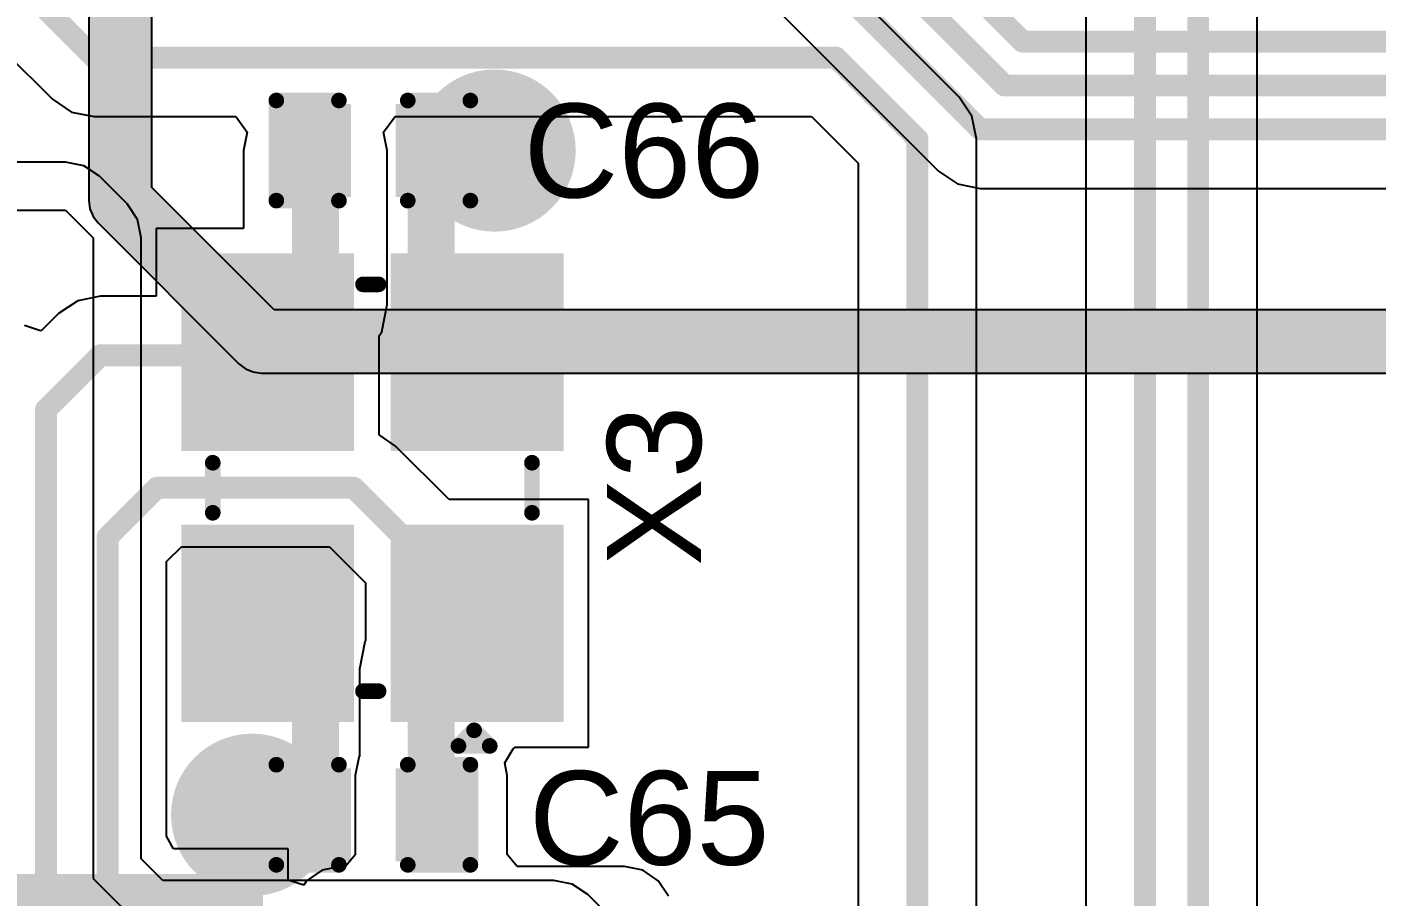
# Model space of a CAD drawing. Header units: inches. Extents: x -0.14 to 3.84, y -0.14 to 3.05.
# Drawn here: x 1.6488 to 2.0799, y 0.9708 to 1.2485 of the extents above; entities that cross this region are included whole.
import ezdxf

# ---------------------------------------------------------------- set-up
doc = ezdxf.new("R2010")
doc.units = ezdxf.units.IN
doc.header["$MEASUREMENT"] = 0
for name, color, linetype in [('Bottom Layer', 5, 'Continuous'), ('Bottom Solder', 6, 'Continuous'), ('Power Layer', 16, 'Continuous'), ('Top Layer', 1, 'Continuous'), ('Top Overlay', 2, 'Continuous'), ('Top Paste', 8, 'Continuous'), ('Top Solder', 216, 'Continuous'), ('Via Holes', 16, 'Continuous')]:
    doc.layers.add(name, color=color, linetype=linetype)
doc.styles.add('Arial', font='', dxfattribs={"height": 0.2})
doc.styles.get('Arial').set_extended_font_data('Arial')

# ---------------------------------------------------------------- blocks, each defined once
blk = doc.blocks.new('48_LQFP__7_7__4')
at = {"layer": 'Top Layer'}
for points in [[(-0.10197, 0.19134), (-0.10197, 0.14331), (-0.11457, 0.14331), (-0.11457, 0.19134)], [(-0.08228, 0.19134), (-0.08228, 0.14331), (-0.09488, 0.14331), (-0.09488, 0.19134)], [(-0.0626, 0.19134), (-0.0626, 0.14331), (-0.0752, 0.14331), (-0.0752, 0.19134)], [(-0.04291, 0.19134), (-0.04291, 0.14331), (-0.05551, 0.14331), (-0.05551, 0.19134)], [(-0.02323, 0.19134), (-0.02323, 0.14331), (-0.03583, 0.14331), (-0.03583, 0.19134)], [(-0.00354, 0.19134), (-0.00354, 0.14331), (-0.01614, 0.14331), (-0.01614, 0.19134)], [(0.01614, 0.19134), (0.01614, 0.14331), (0.00354, 0.14331), (0.00354, 0.19134)], [(0.03583, 0.19134), (0.03583, 0.14331), (0.02323, 0.14331), (0.02323, 0.19134)], [(0.05551, 0.19134), (0.05551, 0.14331), (0.04291, 0.14331), (0.04291, 0.19134)], [(0.0752, 0.19134), (0.0752, 0.14331), (0.0626, 0.14331), (0.0626, 0.19134)], [(0.09488, 0.19134), (0.09488, 0.14331), (0.08228, 0.14331), (0.08228, 0.19134)], [(0.11457, 0.19134), (0.11457, 0.14331), (0.10197, 0.14331), (0.10197, 0.19134)], [(-0.14331, 0.11457), (-0.14331, 0.10197), (-0.19134, 0.10197), (-0.19134, 0.11457)], [(0.19134, 0.11457), (0.19134, 0.10197), (0.14331, 0.10197), (0.14331, 0.11457)], [(-0.14331, 0.09488), (-0.14331, 0.08228), (-0.19134, 0.08228), (-0.19134, 0.09488)], [(0.19134, 0.09488), (0.19134, 0.08228), (0.14331, 0.08228), (0.14331, 0.09488)], [(-0.14331, 0.0752), (-0.14331, 0.0626), (-0.19134, 0.0626), (-0.19134, 0.0752)], [(0.19134, 0.0752), (0.19134, 0.0626), (0.14331, 0.0626), (0.14331, 0.0752)], [(-0.14331, 0.05551), (-0.14331, 0.04291), (-0.19134, 0.04291), (-0.19134, 0.05551)], [(0.19134, 0.05551), (0.19134, 0.04291), (0.14331, 0.04291), (0.14331, 0.05551)], [(-0.14331, 0.03583), (-0.14331, 0.02323), (-0.19134, 0.02323), (-0.19134, 0.03583)], [(0.19134, 0.03583), (0.19134, 0.02323), (0.14331, 0.02323), (0.14331, 0.03583)], [(-0.14331, 0.01614), (-0.14331, 0.00354), (-0.19134, 0.00354), (-0.19134, 0.01614)], [(0.19134, 0.01614), (0.19134, 0.00354), (0.14331, 0.00354), (0.14331, 0.01614)], [(-0.14331, -0.00354), (-0.14331, -0.01614), (-0.19134, -0.01614), (-0.19134, -0.00354)], [(0.19134, -0.00354), (0.19134, -0.01614), (0.14331, -0.01614), (0.14331, -0.00354)], [(-0.14331, -0.02323), (-0.14331, -0.03583), (-0.19134, -0.03583), (-0.19134, -0.02323)], [(0.19134, -0.02323), (0.19134, -0.03583), (0.14331, -0.03583), (0.14331, -0.02323)], [(-0.14331, -0.04291), (-0.14331, -0.05551), (-0.19134, -0.05551), (-0.19134, -0.04291)], [(0.19134, -0.04291), (0.19134, -0.05551), (0.14331, -0.05551), (0.14331, -0.04291)], [(-0.14331, -0.0626), (-0.14331, -0.0752), (-0.19134, -0.0752), (-0.19134, -0.0626)], [(0.19134, -0.0626), (0.19134, -0.0752), (0.14331, -0.0752), (0.14331, -0.0626)], [(-0.14331, -0.08228), (-0.14331, -0.09488), (-0.19134, -0.09488), (-0.19134, -0.08228)], [(0.19134, -0.08228), (0.19134, -0.09488), (0.14331, -0.09488), (0.14331, -0.08228)], [(-0.14331, -0.10197), (-0.14331, -0.11457), (-0.19134, -0.11457), (-0.19134, -0.10197)], [(0.19134, -0.10197), (0.19134, -0.11457), (0.14331, -0.11457), (0.14331, -0.10197)], [(-0.10197, -0.14331), (-0.10197, -0.19134), (-0.11457, -0.19134), (-0.11457, -0.14331)], [(-0.08228, -0.14331), (-0.08228, -0.19134), (-0.09488, -0.19134), (-0.09488, -0.14331)], [(-0.0626, -0.14331), (-0.0626, -0.19134), (-0.0752, -0.19134), (-0.0752, -0.14331)], [(-0.04291, -0.14331), (-0.04291, -0.19134), (-0.05551, -0.19134), (-0.05551, -0.14331)], [(-0.02323, -0.14331), (-0.02323, -0.19134), (-0.03583, -0.19134), (-0.03583, -0.14331)], [(-0.00354, -0.14331), (-0.00354, -0.19134), (-0.01614, -0.19134), (-0.01614, -0.14331)], [(0.01614, -0.14331), (0.01614, -0.19134), (0.00354, -0.19134), (0.00354, -0.14331)], [(0.03583, -0.14331), (0.03583, -0.19134), (0.02323, -0.19134), (0.02323, -0.14331)], [(0.05551, -0.14331), (0.05551, -0.19134), (0.04291, -0.19134), (0.04291, -0.14331)], [(0.0752, -0.14331), (0.0752, -0.19134), (0.0626, -0.19134), (0.0626, -0.14331)], [(0.09488, -0.14331), (0.09488, -0.19134), (0.08228, -0.19134), (0.08228, -0.14331)], [(0.11457, -0.14331), (0.11457, -0.19134), (0.10197, -0.19134), (0.10197, -0.14331)]]:
    blk.add_hatch(color=1, dxfattribs=at).paths.add_polyline_path(points)
at = {"layer": 'Top Overlay'}
blk.add_hatch(color=2, dxfattribs=at).paths.add_polyline_path([(-0.14, 0.10101), (-0.131, 0.10101), (-0.131, 0.11801), (-0.14, 0.11801)])
at = {"layer": 'Top Paste'}
for points in [[(-0.10197, 0.19134), (-0.10197, 0.14331), (-0.11457, 0.14331), (-0.11457, 0.19134)], [(-0.08228, 0.19134), (-0.08228, 0.14331), (-0.09488, 0.14331), (-0.09488, 0.19134)], [(-0.0626, 0.19134), (-0.0626, 0.14331), (-0.0752, 0.14331), (-0.0752, 0.19134)], [(-0.04291, 0.19134), (-0.04291, 0.14331), (-0.05551, 0.14331), (-0.05551, 0.19134)], [(-0.02323, 0.19134), (-0.02323, 0.14331), (-0.03583, 0.14331), (-0.03583, 0.19134)], [(-0.00354, 0.19134), (-0.00354, 0.14331), (-0.01614, 0.14331), (-0.01614, 0.19134)], [(0.01614, 0.19134), (0.01614, 0.14331), (0.00354, 0.14331), (0.00354, 0.19134)], [(0.03583, 0.19134), (0.03583, 0.14331), (0.02323, 0.14331), (0.02323, 0.19134)], [(0.05551, 0.19134), (0.05551, 0.14331), (0.04291, 0.14331), (0.04291, 0.19134)], [(0.0752, 0.19134), (0.0752, 0.14331), (0.0626, 0.14331), (0.0626, 0.19134)], [(0.09488, 0.19134), (0.09488, 0.14331), (0.08228, 0.14331), (0.08228, 0.19134)], [(0.11457, 0.19134), (0.11457, 0.14331), (0.10197, 0.14331), (0.10197, 0.19134)], [(-0.14331, 0.11457), (-0.14331, 0.10197), (-0.19134, 0.10197), (-0.19134, 0.11457)], [(0.19134, 0.11457), (0.19134, 0.10197), (0.14331, 0.10197), (0.14331, 0.11457)], [(-0.14331, 0.09488), (-0.14331, 0.08228), (-0.19134, 0.08228), (-0.19134, 0.09488)], [(0.19134, 0.09488), (0.19134, 0.08228), (0.14331, 0.08228), (0.14331, 0.09488)], [(-0.14331, 0.0752), (-0.14331, 0.0626), (-0.19134, 0.0626), (-0.19134, 0.0752)], [(0.19134, 0.0752), (0.19134, 0.0626), (0.14331, 0.0626), (0.14331, 0.0752)], [(-0.14331, 0.05551), (-0.14331, 0.04291), (-0.19134, 0.04291), (-0.19134, 0.05551)], [(0.19134, 0.05551), (0.19134, 0.04291), (0.14331, 0.04291), (0.14331, 0.05551)], [(-0.14331, 0.03583), (-0.14331, 0.02323), (-0.19134, 0.02323), (-0.19134, 0.03583)], [(0.19134, 0.03583), (0.19134, 0.02323), (0.14331, 0.02323), (0.14331, 0.03583)], [(-0.14331, 0.01614), (-0.14331, 0.00354), (-0.19134, 0.00354), (-0.19134, 0.01614)], [(0.19134, 0.01614), (0.19134, 0.00354), (0.14331, 0.00354), (0.14331, 0.01614)], [(-0.14331, -0.00354), (-0.14331, -0.01614), (-0.19134, -0.01614), (-0.19134, -0.00354)], [(0.19134, -0.00354), (0.19134, -0.01614), (0.14331, -0.01614), (0.14331, -0.00354)], [(-0.14331, -0.02323), (-0.14331, -0.03583), (-0.19134, -0.03583), (-0.19134, -0.02323)], [(0.19134, -0.02323), (0.19134, -0.03583), (0.14331, -0.03583), (0.14331, -0.02323)], [(-0.14331, -0.04291), (-0.14331, -0.05551), (-0.19134, -0.05551), (-0.19134, -0.04291)], [(0.19134, -0.04291), (0.19134, -0.05551), (0.14331, -0.05551), (0.14331, -0.04291)], [(-0.14331, -0.0626), (-0.14331, -0.0752), (-0.19134, -0.0752), (-0.19134, -0.0626)], [(0.19134, -0.0626), (0.19134, -0.0752), (0.14331, -0.0752), (0.14331, -0.0626)], [(-0.14331, -0.08228), (-0.14331, -0.09488), (-0.19134, -0.09488), (-0.19134, -0.08228)], [(0.19134, -0.08228), (0.19134, -0.09488), (0.14331, -0.09488), (0.14331, -0.08228)], [(-0.14331, -0.10197), (-0.14331, -0.11457), (-0.19134, -0.11457), (-0.19134, -0.10197)], [(0.19134, -0.10197), (0.19134, -0.11457), (0.14331, -0.11457), (0.14331, -0.10197)], [(-0.10197, -0.14331), (-0.10197, -0.19134), (-0.11457, -0.19134), (-0.11457, -0.14331)], [(-0.08228, -0.14331), (-0.08228, -0.19134), (-0.09488, -0.19134), (-0.09488, -0.14331)], [(-0.0626, -0.14331), (-0.0626, -0.19134), (-0.0752, -0.19134), (-0.0752, -0.14331)], [(-0.04291, -0.14331), (-0.04291, -0.19134), (-0.05551, -0.19134), (-0.05551, -0.14331)], [(-0.02323, -0.14331), (-0.02323, -0.19134), (-0.03583, -0.19134), (-0.03583, -0.14331)], [(-0.00354, -0.14331), (-0.00354, -0.19134), (-0.01614, -0.19134), (-0.01614, -0.14331)], [(0.01614, -0.14331), (0.01614, -0.19134), (0.00354, -0.19134), (0.00354, -0.14331)], [(0.03583, -0.14331), (0.03583, -0.19134), (0.02323, -0.19134), (0.02323, -0.14331)], [(0.05551, -0.14331), (0.05551, -0.19134), (0.04291, -0.19134), (0.04291, -0.14331)], [(0.0752, -0.14331), (0.0752, -0.19134), (0.0626, -0.19134), (0.0626, -0.14331)], [(0.09488, -0.14331), (0.09488, -0.19134), (0.08228, -0.19134), (0.08228, -0.14331)], [(0.11457, -0.14331), (0.11457, -0.19134), (0.10197, -0.19134), (0.10197, -0.14331)]]:
    blk.add_hatch(color=8, dxfattribs=at).paths.add_polyline_path(points)
at = {"layer": 'Top Solder'}
for points in [[(-0.09797, 0.19534), (-0.09797, 0.13931), (-0.11857, 0.13931), (-0.11857, 0.19534)], [(-0.07828, 0.19534), (-0.07828, 0.13931), (-0.09888, 0.13931), (-0.09888, 0.19534)], [(-0.0586, 0.19534), (-0.0586, 0.13931), (-0.0792, 0.13931), (-0.0792, 0.19534)], [(-0.03891, 0.19534), (-0.03891, 0.13931), (-0.05951, 0.13931), (-0.05951, 0.19534)], [(-0.01923, 0.19534), (-0.01923, 0.13931), (-0.03983, 0.13931), (-0.03983, 0.19534)], [(0.00046, 0.19534), (0.00046, 0.13931), (-0.02014, 0.13931), (-0.02014, 0.19534)], [(0.02014, 0.19534), (0.02014, 0.13931), (-0.00046, 0.13931), (-0.00046, 0.19534)], [(0.03983, 0.19534), (0.03983, 0.13931), (0.01923, 0.13931), (0.01923, 0.19534)], [(0.05951, 0.19534), (0.05951, 0.13931), (0.03891, 0.13931), (0.03891, 0.19534)], [(0.0792, 0.19534), (0.0792, 0.13931), (0.0586, 0.13931), (0.0586, 0.19534)], [(0.09888, 0.19534), (0.09888, 0.13931), (0.07828, 0.13931), (0.07828, 0.19534)], [(0.11857, 0.19534), (0.11857, 0.13931), (0.09797, 0.13931), (0.09797, 0.19534)], [(-0.13931, 0.11857), (-0.13931, 0.09797), (-0.19534, 0.09797), (-0.19534, 0.11857)], [(0.19534, 0.11857), (0.19534, 0.09797), (0.13931, 0.09797), (0.13931, 0.11857)], [(-0.13931, 0.09888), (-0.13931, 0.07828), (-0.19534, 0.07828), (-0.19534, 0.09888)], [(0.19534, 0.09888), (0.19534, 0.07828), (0.13931, 0.07828), (0.13931, 0.09888)], [(-0.13931, 0.0792), (-0.13931, 0.0586), (-0.19534, 0.0586), (-0.19534, 0.0792)], [(0.19534, 0.0792), (0.19534, 0.0586), (0.13931, 0.0586), (0.13931, 0.0792)], [(-0.13931, 0.05951), (-0.13931, 0.03891), (-0.19534, 0.03891), (-0.19534, 0.05951)], [(0.19534, 0.05951), (0.19534, 0.03891), (0.13931, 0.03891), (0.13931, 0.05951)], [(-0.13931, 0.03983), (-0.13931, 0.01923), (-0.19534, 0.01923), (-0.19534, 0.03983)], [(0.19534, 0.03983), (0.19534, 0.01923), (0.13931, 0.01923), (0.13931, 0.03983)], [(-0.13931, 0.02014), (-0.13931, -0.00046), (-0.19534, -0.00046), (-0.19534, 0.02014)], [(0.19534, 0.02014), (0.19534, -0.00046), (0.13931, -0.00046), (0.13931, 0.02014)], [(-0.13931, 0.00046), (-0.13931, -0.02014), (-0.19534, -0.02014), (-0.19534, 0.00046)], [(0.19534, 0.00046), (0.19534, -0.02014), (0.13931, -0.02014), (0.13931, 0.00046)], [(-0.13931, -0.01923), (-0.13931, -0.03983), (-0.19534, -0.03983), (-0.19534, -0.01923)], [(0.19534, -0.01923), (0.19534, -0.03983), (0.13931, -0.03983), (0.13931, -0.01923)], [(-0.13931, -0.03891), (-0.13931, -0.05951), (-0.19534, -0.05951), (-0.19534, -0.03891)], [(0.19534, -0.03891), (0.19534, -0.05951), (0.13931, -0.05951), (0.13931, -0.03891)], [(-0.13931, -0.0586), (-0.13931, -0.0792), (-0.19534, -0.0792), (-0.19534, -0.0586)], [(0.19534, -0.0586), (0.19534, -0.0792), (0.13931, -0.0792), (0.13931, -0.0586)], [(-0.13931, -0.07828), (-0.13931, -0.09888), (-0.19534, -0.09888), (-0.19534, -0.07828)], [(0.19534, -0.07828), (0.19534, -0.09888), (0.13931, -0.09888), (0.13931, -0.07828)], [(-0.13931, -0.09797), (-0.13931, -0.11857), (-0.19534, -0.11857), (-0.19534, -0.09797)], [(0.19534, -0.09797), (0.19534, -0.11857), (0.13931, -0.11857), (0.13931, -0.09797)], [(-0.09797, -0.13931), (-0.09797, -0.19534), (-0.11857, -0.19534), (-0.11857, -0.13931)], [(-0.07828, -0.13931), (-0.07828, -0.19534), (-0.09888, -0.19534), (-0.09888, -0.13931)], [(-0.0586, -0.13931), (-0.0586, -0.19534), (-0.0792, -0.19534), (-0.0792, -0.13931)], [(-0.03891, -0.13931), (-0.03891, -0.19534), (-0.05951, -0.19534), (-0.05951, -0.13931)], [(-0.01923, -0.13931), (-0.01923, -0.19534), (-0.03983, -0.19534), (-0.03983, -0.13931)], [(0.00046, -0.13931), (0.00046, -0.19534), (-0.02014, -0.19534), (-0.02014, -0.13931)], [(0.02014, -0.13931), (0.02014, -0.19534), (-0.00046, -0.19534), (-0.00046, -0.13931)], [(0.03983, -0.13931), (0.03983, -0.19534), (0.01923, -0.19534), (0.01923, -0.13931)], [(0.05951, -0.13931), (0.05951, -0.19534), (0.03891, -0.19534), (0.03891, -0.13931)], [(0.0792, -0.13931), (0.0792, -0.19534), (0.0586, -0.19534), (0.0586, -0.13931)], [(0.09888, -0.13931), (0.09888, -0.19534), (0.07828, -0.19534), (0.07828, -0.13931)], [(0.11857, -0.13931), (0.11857, -0.19534), (0.09797, -0.19534), (0.09797, -0.13931)]]:
    blk.add_hatch(color=216, dxfattribs=at).paths.add_polyline_path(points)
at = {"layer": 'Top Overlay'}
for points, const_width in [([(-0.144, 0.127), (-0.13, 0.141)], 0.005), ([(-0.13, 0.141), (-0.119, 0.141)], 0.005), ([(0.119, 0.141), (0.13, 0.141)], 0.005), ([(0.13, 0.141), (0.144, 0.127)], 0.005), ([(-0.144, 0.119), (-0.144, 0.127)], 0.005), ([(0.144, 0.119), (0.144, 0.127)], 0.005), ([(-0.203, 0.103), (-0.203, 0.113)], 0.00787), ([(-0.203, 0.113), (-0.198, 0.108)], 0.00787), ([(-0.203, 0.103), (-0.198, 0.108)], 0.00787), ([(-0.144, -0.127), (-0.144, -0.119)], 0.005), ([(0.144, -0.127), (0.144, -0.119)], 0.005), ([(-0.144, -0.127), (-0.13, -0.141)], 0.005), ([(0.13, -0.141), (0.144, -0.127)], 0.005), ([(-0.13, -0.141), (-0.119, -0.141)], 0.005), ([(0.119, -0.141), (0.13, -0.141)], 0.005)]:
    blk.add_lwpolyline(points, dxfattribs=dict(at, const_width=const_width))
for points, const_width in [([(-0.13125, 0.141, 1), (-0.12875, 0.141, 1)], 0.0025), ([(-0.13125, 0.141, 1), (-0.12875, 0.141, 1)], 0.0025), ([(-0.12025, 0.141, 1), (-0.11775, 0.141, 1)], 0.0025), ([(0.11775, 0.141, 1), (0.12025, 0.141, 1)], 0.0025), ([(0.12875, 0.141, 1), (0.13125, 0.141, 1)], 0.0025), ([(0.12875, 0.141, 1), (0.13125, 0.141, 1)], 0.0025), ([(-0.14525, 0.127, 1), (-0.14275, 0.127, 1)], 0.0025), ([(-0.14525, 0.127, 1), (-0.14275, 0.127, 1)], 0.0025), ([(0.14275, 0.127, 1), (0.14525, 0.127, 1)], 0.0025), ([(0.14275, 0.127, 1), (0.14525, 0.127, 1)], 0.0025), ([(-0.14525, 0.119, 1), (-0.14275, 0.119, 1)], 0.0025), ([(0.14275, 0.119, 1), (0.14525, 0.119, 1)], 0.0025), ([(-0.20497, 0.113, 1), (-0.20103, 0.113, 1)], 0.00394), ([(-0.20497, 0.113, 1), (-0.20103, 0.113, 1)], 0.00394), ([(-0.19997, 0.108, 1), (-0.19603, 0.108, 1)], 0.00394), ([(-0.19997, 0.108, 1), (-0.19603, 0.108, 1)], 0.00394), ([(-0.20497, 0.103, 1), (-0.20103, 0.103, 1)], 0.00394), ([(-0.20497, 0.103, 1), (-0.20103, 0.103, 1)], 0.00394), ([(-0.14525, -0.119, 1), (-0.14275, -0.119, 1)], 0.0025), ([(0.14275, -0.119, 1), (0.14525, -0.119, 1)], 0.0025), ([(-0.14525, -0.127, 1), (-0.14275, -0.127, 1)], 0.0025), ([(-0.14525, -0.127, 1), (-0.14275, -0.127, 1)], 0.0025), ([(0.14275, -0.127, 1), (0.14525, -0.127, 1)], 0.0025), ([(0.14275, -0.127, 1), (0.14525, -0.127, 1)], 0.0025), ([(-0.13125, -0.141, 1), (-0.12875, -0.141, 1)], 0.0025), ([(-0.13125, -0.141, 1), (-0.12875, -0.141, 1)], 0.0025), ([(-0.12025, -0.141, 1), (-0.11775, -0.141, 1)], 0.0025), ([(0.11775, -0.141, 1), (0.12025, -0.141, 1)], 0.0025), ([(0.12875, -0.141, 1), (0.13125, -0.141, 1)], 0.0025), ([(0.12875, -0.141, 1), (0.13125, -0.141, 1)], 0.0025)]:
    blk.add_lwpolyline(points, format="xyb", close=True, dxfattribs=dict(at, const_width=const_width))
blk = doc.blocks.new('S3224576121060__20')
at = {"layer": 'Top Layer'}
for points in [[(-0.07087, 0.05709), (-0.01575, 0.05709), (-0.01575, 0.00984), (-0.07087, 0.00984)], [(0.01575, 0.05709), (0.07087, 0.05709), (0.07087, 0.00984), (0.01575, 0.00984)], [(-0.07087, -0.00984), (-0.01575, -0.00984), (-0.01575, -0.05709), (-0.07087, -0.05709)], [(0.01575, -0.00984), (0.07087, -0.00984), (0.07087, -0.05709), (0.01575, -0.05709)]]:
    blk.add_hatch(color=1, dxfattribs=at).paths.add_polyline_path(points)
at = {"layer": 'Top Paste'}
for points in [[(-0.07087, 0.05709), (-0.01575, 0.05709), (-0.01575, 0.00984), (-0.07087, 0.00984)], [(0.01575, 0.05709), (0.07087, 0.05709), (0.07087, 0.00984), (0.01575, 0.00984)], [(-0.07087, -0.00984), (-0.01575, -0.00984), (-0.01575, -0.05709), (-0.07087, -0.05709)], [(0.01575, -0.00984), (0.07087, -0.00984), (0.07087, -0.05709), (0.01575, -0.05709)]]:
    blk.add_hatch(color=8, dxfattribs=at).paths.add_polyline_path(points)
at = {"layer": 'Top Solder'}
for points in [[(-0.07487, 0.06109), (-0.01175, 0.06109), (-0.01175, 0.00584), (-0.07487, 0.00584)], [(0.01175, 0.06109), (0.07487, 0.06109), (0.07487, 0.00584), (0.01175, 0.00584)], [(-0.07487, -0.00584), (-0.01175, -0.00584), (-0.01175, -0.06109), (-0.07487, -0.06109)], [(0.01175, -0.00584), (0.07487, -0.00584), (0.07487, -0.06109), (0.01175, -0.06109)]]:
    blk.add_hatch(color=216, dxfattribs=at).paths.add_polyline_path(points)
at = {"layer": 'Top Overlay', "const_width": 0.005}
for points in [[(-0.008, 0.051), (0.008, 0.051)], [(-0.065, 0.003), (-0.065, -0.002)], [(0.065, 0.003), (0.065, -0.002)], [(-0.0825, -0.0275), (-0.0825, -0.0375)], [(-0.0825, -0.0275), (-0.0775, -0.0325)], [(-0.0775, -0.0325), (-0.0825, -0.0375)], [(-0.008, -0.051), (0.008, -0.051)]]:
    blk.add_lwpolyline(points, dxfattribs=at)
at = {"layer": 'Top Overlay', "const_width": 0.0025}
for points in [[(-0.00925, 0.051, 1), (-0.00675, 0.051, 1)], [(0.00675, 0.051, 1), (0.00925, 0.051, 1)], [(-0.06625, 0.003, 1), (-0.06375, 0.003, 1)], [(0.06375, 0.003, 1), (0.06625, 0.003, 1)], [(-0.06625, -0.002, 1), (-0.06375, -0.002, 1)], [(0.06375, -0.002, 1), (0.06625, -0.002, 1)], [(-0.08375, -0.0275, 1), (-0.08125, -0.0275, 1)], [(-0.08375, -0.0275, 1), (-0.08125, -0.0275, 1)], [(-0.07875, -0.0325, 1), (-0.07625, -0.0325, 1)], [(-0.07875, -0.0325, 1), (-0.07625, -0.0325, 1)], [(-0.08375, -0.0375, 1), (-0.08125, -0.0375, 1)], [(-0.08375, -0.0375, 1), (-0.08125, -0.0375, 1)], [(-0.00925, -0.051, 1), (-0.00675, -0.051, 1)], [(0.00675, -0.051, 1), (0.00925, -0.051, 1)]]:
    blk.add_lwpolyline(points, format="xyb", close=True, dxfattribs=at)
blk = doc.blocks.new('C___0402_100')
at = {"layer": 'Top Layer'}
for points in [[(-0.0275, -0.0125), (-0.0275, 0.0125), (-0.0095, 0.0125), (-0.0095, -0.0125)], [(0.0095, -0.0125), (0.0095, 0.0125), (0.0275, 0.0125), (0.0275, -0.0125)]]:
    blk.add_hatch(color=1, dxfattribs=at).paths.add_polyline_path(points)
at = {"layer": 'Top Paste'}
for points in [[(-0.0275, -0.0125), (-0.0275, 0.0125), (-0.0095, 0.0125), (-0.0095, -0.0125)], [(0.0095, -0.0125), (0.0095, 0.0125), (0.0275, 0.0125), (0.0275, -0.0125)]]:
    blk.add_hatch(color=8, dxfattribs=at).paths.add_polyline_path(points)
at = {"layer": 'Top Solder'}
for points in [[(-0.02986, -0.01486), (-0.02986, 0.01486), (-0.00714, 0.01486), (-0.00714, -0.01486)], [(0.00714, -0.01486), (0.00714, 0.01486), (0.02986, 0.01486), (0.02986, -0.01486)]]:
    blk.add_hatch(color=216, dxfattribs=at).paths.add_polyline_path(points)
at = {"layer": 'Top Overlay', "const_width": 0.005}
for points in [[(-0.031, 0.016), (-0.031, -0.016)], [(-0.011, 0.016), (-0.031, 0.016)], [(0.031, 0.016), (0.011, 0.016)], [(0.031, 0.016), (0.031, -0.016)], [(-0.011, -0.016), (-0.031, -0.016)], [(0.031, -0.016), (0.011, -0.016)]]:
    blk.add_lwpolyline(points, dxfattribs=at)
at = {"layer": 'Top Overlay', "const_width": 0.0025}
for points in [[(-0.03225, 0.016, 1), (-0.02975, 0.016, 1)], [(-0.03225, 0.016, 1), (-0.02975, 0.016, 1)], [(-0.01225, 0.016, 1), (-0.00975, 0.016, 1)], [(0.00975, 0.016, 1), (0.01225, 0.016, 1)], [(0.02975, 0.016, 1), (0.03225, 0.016, 1)], [(0.02975, 0.016, 1), (0.03225, 0.016, 1)], [(-0.03225, -0.016, 1), (-0.02975, -0.016, 1)], [(-0.03225, -0.016, 1), (-0.02975, -0.016, 1)], [(-0.01225, -0.016, 1), (-0.00975, -0.016, 1)], [(0.00975, -0.016, 1), (0.01225, -0.016, 1)], [(0.02975, -0.016, 1), (0.03225, -0.016, 1)], [(0.02975, -0.016, 1), (0.03225, -0.016, 1)]]:
    blk.add_lwpolyline(points, format="xyb", close=True, dxfattribs=at)
blk = doc.blocks.new('C___0402_101')
at = {"layer": 'Top Layer'}
for points in [[(-0.0275, -0.0125), (-0.0275, 0.0125), (-0.0095, 0.0125), (-0.0095, -0.0125)], [(0.0095, -0.0125), (0.0095, 0.0125), (0.0275, 0.0125), (0.0275, -0.0125)]]:
    blk.add_hatch(color=1, dxfattribs=at).paths.add_polyline_path(points)
at = {"layer": 'Top Paste'}
for points in [[(-0.0275, -0.0125), (-0.0275, 0.0125), (-0.0095, 0.0125), (-0.0095, -0.0125)], [(0.0095, -0.0125), (0.0095, 0.0125), (0.0275, 0.0125), (0.0275, -0.0125)]]:
    blk.add_hatch(color=8, dxfattribs=at).paths.add_polyline_path(points)
at = {"layer": 'Top Solder'}
for points in [[(-0.02986, -0.01486), (-0.02986, 0.01486), (-0.00714, 0.01486), (-0.00714, -0.01486)], [(0.00714, -0.01486), (0.00714, 0.01486), (0.02986, 0.01486), (0.02986, -0.01486)]]:
    blk.add_hatch(color=216, dxfattribs=at).paths.add_polyline_path(points)
at = {"layer": 'Top Overlay', "const_width": 0.005}
for points in [[(-0.031, 0.016), (-0.011, 0.016)], [(-0.031, -0.016), (-0.031, 0.016)], [(0.011, 0.016), (0.031, 0.016)], [(0.031, -0.016), (0.031, 0.016)], [(-0.031, -0.016), (-0.011, -0.016)], [(0.011, -0.016), (0.031, -0.016)]]:
    blk.add_lwpolyline(points, dxfattribs=at)
at = {"layer": 'Top Overlay', "const_width": 0.0025}
for points in [[(-0.03225, 0.016, 1), (-0.02975, 0.016, 1)], [(-0.03225, 0.016, 1), (-0.02975, 0.016, 1)], [(-0.01225, 0.016, 1), (-0.00975, 0.016, 1)], [(0.00975, 0.016, 1), (0.01225, 0.016, 1)], [(0.02975, 0.016, 1), (0.03225, 0.016, 1)], [(0.02975, 0.016, 1), (0.03225, 0.016, 1)], [(-0.03225, -0.016, 1), (-0.02975, -0.016, 1)], [(-0.03225, -0.016, 1), (-0.02975, -0.016, 1)], [(-0.01225, -0.016, 1), (-0.00975, -0.016, 1)], [(0.00975, -0.016, 1), (0.01225, -0.016, 1)], [(0.02975, -0.016, 1), (0.03225, -0.016, 1)], [(0.02975, -0.016, 1), (0.03225, -0.016, 1)]]:
    blk.add_lwpolyline(points, format="xyb", close=True, dxfattribs=at)

msp = doc.modelspace()

# ---------------------------------------------------------------- hatches: boundary and pattern name
at = {"layer": 'Bottom Layer'}
h = msp.add_hatch(color=5, dxfattribs=at)
edge = h.paths.add_edge_path()
edge.add_arc((1.79824, 1.209), 0.01181, 0, 360)
h = msp.add_hatch(color=5, dxfattribs=at)
edge = h.paths.add_edge_path()
edge.add_arc((1.72076, 0.99675), 0.01181, 0, 360)
at = {"layer": 'Bottom Solder'}
h = msp.add_hatch(color=6, dxfattribs=at)
edge = h.paths.add_edge_path()
edge.add_arc((1.79824, 1.209), 0.01581, 0, 360)
h = msp.add_hatch(color=6, dxfattribs=at)
edge = h.paths.add_edge_path()
edge.add_arc((1.72076, 0.99675), 0.01581, 0, 360)
at = {"layer": 'Power Layer'}
h = msp.add_hatch(color=16, dxfattribs=at)
edge = h.paths.add_edge_path()
edge.add_arc((1.79824, 1.209), 0.02591, 0, 360)
h = msp.add_hatch(color=16, dxfattribs=at)
edge = h.paths.add_edge_path()
edge.add_arc((1.72076, 0.99675), 0.02591, 0, 360)
at = {"layer": 'Top Layer'}
for points in [[(1.769, 1.22078), (1.769, 1.19722), (1.79824, 1.19722), (1.79824, 1.22078)], [(1.769, 0.98425), (1.787, 0.98425), (1.787, 1.00925), (1.769, 1.00925)], [(1.75, 0.98498), (1.75, 1.00853), (1.72076, 1.00853), (1.72076, 0.98498)]]:
    msp.add_hatch(color=1, dxfattribs=at).paths.add_polyline_path(points)
h = msp.add_hatch(color=1, dxfattribs=at)
edge = h.paths.add_edge_path()
edge.add_arc((1.79824, 1.209), 0.01181, 0, 360)
h = msp.add_hatch(color=1, dxfattribs=at)
edge = h.paths.add_edge_path()
edge.add_arc((1.72076, 0.99675), 0.01181, 0, 360)
at = {"layer": 'Top Solder'}
h = msp.add_hatch(color=216, dxfattribs=at)
edge = h.paths.add_edge_path()
edge.add_arc((1.79824, 1.209), 0.01581, 0, 360)
h = msp.add_hatch(color=216, dxfattribs=at)
edge = h.paths.add_edge_path()
edge.add_arc((1.72076, 0.99675), 0.01581, 0, 360)
at = {"layer": 'Via Holes'}
h = msp.add_hatch(color=7, dxfattribs=at)
edge = h.paths.add_edge_path()
edge.add_arc((1.79824, 1.209), 0.00591, 0, 360)
h = msp.add_hatch(color=7, dxfattribs=at)
edge = h.paths.add_edge_path()
edge.add_arc((1.72076, 0.99675), 0.00591, 0, 360)

# ---------------------------------------------------------------- linework, layer by layer
at = {"layer": 'Bottom Layer'}
for p, q in [((1.85527, 1.28723), (1.94005, 1.20244)), ((1.66114, 1.20529), (1.59441, 1.20529)), ((1.667, 1.20413), (1.66114, 1.20529)), ((1.67196, 1.20081), (1.667, 1.20413)), ((1.68081, 1.19196), (1.67196, 1.20081)), ((1.94005, 1.20244), (1.94617, 1.19835)), ((1.94617, 1.19835), (1.95339, 1.19692)), ((1.95339, 1.19692), (2.60989, 1.19692)), ((1.59441, 1.19), (1.66114, 1.19)), ((1.66114, 1.19), (1.67, 1.18114)), ((1.68413, 1.187), (1.68081, 1.19196)), ((1.68529, 1.18114), (1.68413, 1.187)), ((1.67, 1.18114), (1.67, 0.97636)), ((1.68529, 0.9827), (1.68529, 1.18114)), ((1.69224, 0.97575), (1.68529, 0.9827)), ((1.67, 0.97636), (1.6859, 0.96046)), ((1.8172, 0.97575), (1.69224, 0.97575)), ((1.82306, 0.97459), (1.8172, 0.97575)), ((1.82802, 0.97128), (1.82306, 0.97459)), ((1.83971, 0.95958), (1.82802, 0.97128))]:
    msp.add_line(p, q, dxfattribs=at)
at = {"layer": 'Bottom Layer', "const_width": 0.007}
for points in [[(1.79467, 1.41609), (1.96698, 1.24378)], [(1.78887, 1.40209), (1.96118, 1.22978)], [(1.86308, 1.30609), (1.95339, 1.21578)], [(1.96698, 1.24378), (2.51668, 1.24378)], [(1.96118, 1.22978), (2.54534, 1.22978)], [(1.95339, 1.21578), (2.61771, 1.21578)]]:
    msp.add_lwpolyline(points, dxfattribs=at)
at = {"layer": 'Bottom Layer', "const_width": 0.0035}
for points in [[(1.96523, 1.24378, 1), (1.96873, 1.24378, 1)], [(1.96523, 1.24378, 1), (1.96873, 1.24378, 1)], [(1.95943, 1.22978, 1), (1.96293, 1.22978, 1)], [(1.95943, 1.22978, 1), (1.96293, 1.22978, 1)], [(1.95164, 1.21578, 1), (1.95514, 1.21578, 1)], [(1.95164, 1.21578, 1), (1.95514, 1.21578, 1)]]:
    msp.add_lwpolyline(points, format="xyb", close=True, dxfattribs=at)
at = {"layer": 'Power Layer'}
for p, q in [((1.68874, 1.19718), (1.68874, 2.12279)), ((1.66857, 2.11861), (1.66857, 1.193)), ((1.72784, 1.15807), (1.68874, 1.19718)), ((1.66857, 1.193), (1.66891, 1.19039)), ((1.66891, 1.19039), (1.66992, 1.18795)), ((1.66992, 1.18795), (1.67152, 1.18587)), ((1.67152, 1.18587), (1.71653, 1.14085)), ((2.81777, 1.15807), (1.72784, 1.15807)), ((1.71653, 1.14085), (1.71862, 1.13925)), ((1.71862, 1.13925), (1.72106, 1.13824)), ((1.72106, 1.13824), (1.72367, 1.1379)), ((1.72367, 1.1379), (2.80769, 1.1379))]:
    msp.add_line(p, q, dxfattribs=at)
at = {"layer": 'Power Layer', "const_width": 0.02}
for points in [[(1.67865, 1.193), (1.67865, 2.12279)], [(1.67865, 1.193), (1.72367, 1.14798)], [(1.72367, 1.14798), (2.56765, 1.14798)]]:
    msp.add_lwpolyline(points, dxfattribs=at)
at = {"layer": 'Power Layer', "const_width": 0.01}
for points in [[(1.67365, 1.193, 1), (1.68365, 1.193, 1)], [(1.67365, 1.193, 1), (1.68365, 1.193, 1)], [(1.71867, 1.14798, 1), (1.72867, 1.14798, 1)], [(1.71867, 1.14798, 1), (1.72867, 1.14798, 1)]]:
    msp.add_lwpolyline(points, format="xyb", close=True, dxfattribs=at)
at = {"layer": 'Top Layer'}
for p, q in [((1.9872, 1.39176), (1.9872, 0.70481)), ((2.04193, 0.57474), (2.04193, 1.3802)), ((1.94666, 1.22608), (1.9207, 1.25204)), ((1.64201, 1.24031), (1.65695, 1.22537)), ((1.65695, 1.22537), (1.66307, 1.22128)), ((1.95075, 1.21996), (1.94666, 1.22608)), ((1.66307, 1.22128), (1.67029, 1.21984)), ((1.95219, 1.21274), (1.95075, 1.21996)), ((1.67029, 1.21984), (1.71551, 1.21984)), ((1.71551, 1.21984), (1.71569, 1.21975)), ((1.71569, 1.21975), (1.71922, 1.21484)), ((1.76278, 1.21484), (1.76631, 1.21975)), ((1.76631, 1.21975), (1.76649, 1.21984)), ((1.76649, 1.21984), (1.89955, 1.21984)), ((1.89955, 1.21984), (1.91446, 1.20493)), ((1.71922, 1.21484), (1.71806, 1.209)), ((1.76394, 1.209), (1.76278, 1.21484)), ((1.95219, 0.86732), (1.95219, 1.21274)), ((1.71806, 1.209), (1.71806, 1.18411)), ((1.76394, 1.15982), (1.76394, 1.209)), ((1.91446, 1.20493), (1.91446, 0.87514)), ((1.71806, 1.18411), (1.6901, 1.18411)), ((1.6901, 1.18411), (1.6901, 1.16245)), ((1.66505, 1.16102), (1.65893, 1.15693)), ((1.67227, 1.16245), (1.66505, 1.16102)), ((1.6901, 1.16245), (1.67227, 1.16245)), ((1.76219, 1.15105), (1.76394, 1.15982)), ((1.65893, 1.15693), (1.65345, 1.15145)), ((1.65317, 1.15142), (1.64807, 1.15314)), ((1.65345, 1.15145), (1.65317, 1.15142)), ((1.76135, 1.14978), (1.76219, 1.15105)), ((1.76135, 1.11811), (1.76135, 1.14978)), ((1.76662, 1.11458), (1.76135, 1.11811)), ((1.78371, 1.0975), (1.76662, 1.11458)), ((1.82828, 1.0975), (1.78371, 1.0975)), ((1.82828, 1.01838), (1.82828, 1.0975)), ((1.69345, 1.07769), (1.69815, 1.08238)), ((1.69815, 1.08238), (1.74547, 1.08238)), ((1.74547, 1.08238), (1.75703, 1.07082)), ((1.69345, 0.98991), (1.69345, 1.07769)), ((1.75703, 1.07082), (1.75703, 1.0524)), ((1.75681, 1.05206), (1.75506, 1.04328)), ((1.75703, 1.0524), (1.75681, 1.05206)), ((1.75506, 1.04328), (1.75506, 1.01539)), ((1.80147, 1.01338), (1.80416, 1.01783)), ((1.80416, 1.01783), (1.80478, 1.01838)), ((1.80478, 1.01838), (1.82828, 1.01838)), ((1.75487, 1.0151), (1.75371, 1.00925)), ((1.75506, 1.01539), (1.75487, 1.0151)), ((1.80229, 1.00925), (1.80147, 1.01338)), ((1.75371, 1.00925), (1.75371, 0.98425)), ((1.80229, 0.98425), (1.80229, 1.00925)), ((1.69566, 0.98583), (1.69345, 0.98991)), ((1.73226, 0.98583), (1.69566, 0.98583)), ((1.73226, 0.97582), (1.73226, 0.98583)), ((1.75375, 0.98403), (1.75058, 0.98017)), ((1.75371, 0.98425), (1.75375, 0.98403)), ((1.80225, 0.98403), (1.80229, 0.98425)), ((1.80542, 0.98017), (1.80225, 0.98403)), ((1.74315, 0.97901), (1.73819, 0.97569)), ((1.749, 0.98017), (1.74315, 0.97901)), ((1.75058, 0.98017), (1.749, 0.98017)), ((1.83971, 0.98017), (1.80542, 0.98017)), ((1.84557, 0.97901), (1.83971, 0.98017)), ((1.85053, 0.97569), (1.84557, 0.97901)), ((1.73726, 0.9743), (1.73226, 0.97582)), ((1.73819, 0.97569), (1.73726, 0.9743)), ((1.85384, 0.97073), (1.85053, 0.97569))]:
    msp.add_line(p, q, dxfattribs=at)
for points, const_width in [([(2.00606, 0.697), (2.00606, 1.39176)], 0.007), ([(2.02306, 0.57474), (2.02306, 1.38801)], 0.007), ([(1.65431, 1.25468), (1.67029, 1.2387)], 0.007), ([(1.67029, 1.2387), (1.90736, 1.2387)], 0.007), ([(1.90736, 1.2387), (1.93332, 1.21274)], 0.007), ([(1.741, 1.15982), (1.741, 1.209)], 0.015), ([(1.778, 1.15921), (1.778, 1.209)], 0.015), ([(1.93332, 0.86732), (1.93332, 1.21274)], 0.007), ([(1.72573, 1.14455), (1.741, 1.15982)], 0.007), ([(1.778, 1.15921), (1.79265, 1.14455)], 0.007), ([(1.65491, 1.12623), (1.67227, 1.14359)], 0.007), ([(1.67227, 1.14359), (1.72476, 1.14359)], 0.007), ([(1.71117, 1.13), (1.72476, 1.14359)], 0.007), ([(1.72476, 1.14359), (1.72573, 1.14455)], 0.007), ([(1.65491, 0.94981), (1.65491, 1.12623)], 0.007), ([(1.71117, 1.13), (1.72573, 1.13)], 0.007), ([(1.67459, 1.0855), (1.69034, 1.10124)], 0.007), ([(1.69034, 1.10124), (1.75328, 1.10124)], 0.007), ([(1.75328, 1.10124), (1.79265, 1.06187)], 0.007), ([(1.67459, 0.94981), (1.67459, 1.0855)], 0.007), ([(1.79265, 1.05794), (1.79265, 1.06187)], 0.007), ([(1.72573, 1.05794), (1.741, 1.04266)], 0.007), ([(1.778, 1.04328), (1.79265, 1.05794)], 0.007), ([(1.741, 0.99675), (1.741, 1.04266)], 0.015), ([(1.778, 0.99675), (1.778, 1.04328)], 0.015)]:
    msp.add_lwpolyline(points, dxfattribs=dict(at, const_width=const_width))
for points, const_width in [([(1.66854, 1.2387, 1), (1.67204, 1.2387, 1)], 0.0035), ([(1.66854, 1.2387, 1), (1.67204, 1.2387, 1)], 0.0035), ([(1.90561, 1.2387, 1), (1.90911, 1.2387, 1)], 0.0035), ([(1.90561, 1.2387, 1), (1.90911, 1.2387, 1)], 0.0035), ([(1.73725, 1.209, 1), (1.74475, 1.209, 1)], 0.0075), ([(1.77425, 1.209, 1), (1.78175, 1.209, 1)], 0.0075), ([(1.93157, 1.21274, 1), (1.93507, 1.21274, 1)], 0.0035), ([(1.93157, 1.21274, 1), (1.93507, 1.21274, 1)], 0.0035), ([(1.73725, 1.15982, 1), (1.74475, 1.15982, 1)], 0.0075), ([(1.77425, 1.15921, 1), (1.78175, 1.15921, 1)], 0.0075), ([(1.73925, 1.15982, 1), (1.74275, 1.15982, 1)], 0.0035), ([(1.77625, 1.15921, 1), (1.77975, 1.15921, 1)], 0.0035), ([(1.67052, 1.14359, 1), (1.67402, 1.14359, 1)], 0.0035), ([(1.67052, 1.14359, 1), (1.67402, 1.14359, 1)], 0.0035), ([(1.72301, 1.14359, 1), (1.72651, 1.14359, 1)], 0.0035), ([(1.72301, 1.14359, 1), (1.72651, 1.14359, 1)], 0.0035), ([(1.72301, 1.14359, 1), (1.72651, 1.14359, 1)], 0.0035), ([(1.72398, 1.14455, 1), (1.72748, 1.14455, 1)], 0.0035), ([(1.72398, 1.14455, 1), (1.72748, 1.14455, 1)], 0.0035), ([(1.7909, 1.14455, 1), (1.7944, 1.14455, 1)], 0.0035), ([(1.65316, 1.12623, 1), (1.65666, 1.12623, 1)], 0.0035), ([(1.65316, 1.12623, 1), (1.65666, 1.12623, 1)], 0.0035), ([(1.70942, 1.13, 1), (1.71292, 1.13, 1)], 0.0035), ([(1.70942, 1.13, 1), (1.71292, 1.13, 1)], 0.0035), ([(1.72398, 1.13, 1), (1.72748, 1.13, 1)], 0.0035), ([(1.68859, 1.10124, 1), (1.69209, 1.10124, 1)], 0.0035), ([(1.68859, 1.10124, 1), (1.69209, 1.10124, 1)], 0.0035), ([(1.75153, 1.10124, 1), (1.75503, 1.10124, 1)], 0.0035), ([(1.75153, 1.10124, 1), (1.75503, 1.10124, 1)], 0.0035), ([(1.67284, 1.0855, 1), (1.67634, 1.0855, 1)], 0.0035), ([(1.67284, 1.0855, 1), (1.67634, 1.0855, 1)], 0.0035), ([(1.7909, 1.06187, 1), (1.7944, 1.06187, 1)], 0.0035), ([(1.7909, 1.06187, 1), (1.7944, 1.06187, 1)], 0.0035), ([(1.72398, 1.05794, 1), (1.72748, 1.05794, 1)], 0.0035), ([(1.7909, 1.05794, 1), (1.7944, 1.05794, 1)], 0.0035), ([(1.7909, 1.05794, 1), (1.7944, 1.05794, 1)], 0.0035), ([(1.73725, 1.04266, 1), (1.74475, 1.04266, 1)], 0.0075), ([(1.77425, 1.04328, 1), (1.78175, 1.04328, 1)], 0.0075), ([(1.73925, 1.04266, 1), (1.74275, 1.04266, 1)], 0.0035), ([(1.77625, 1.04328, 1), (1.77975, 1.04328, 1)], 0.0035), ([(1.73725, 0.99675, 1), (1.74475, 0.99675, 1)], 0.0075), ([(1.77425, 0.99675, 1), (1.78175, 0.99675, 1)], 0.0075)]:
    msp.add_lwpolyline(points, format="xyb", close=True, dxfattribs=dict(at, const_width=const_width))

# ---------------------------------------------------------------- block references
for name, p, rotation in [('C___0402_100', (1.7595, 1.209), 180), ('S3224576121060__20', (1.75919, 1.10124), 90)]:
    msp.add_blockref(name, p, dxfattribs=dict(rotation=rotation))
for name, p in [('C___0402_101', (1.7595, 0.99675)), ('48_LQFP__7_7__4', (1.6057, 0.78249))]:
    msp.add_blockref(name, p)

# ---------------------------------------------------------------- texts
at = {"layer": 'Top Overlay', "style": 'Arial'}
for s, p in [('C66', (1.80751, 1.194)), ('C65', (1.8092, 0.98076))]:
    msp.add_text(s, height=0.03, dxfattribs=at).set_placement(p)
msp.add_text('X3', height=0.03, rotation=90, dxfattribs=at).set_placement((1.86419, 1.07625))

doc.saveas('drawing.dxf')
